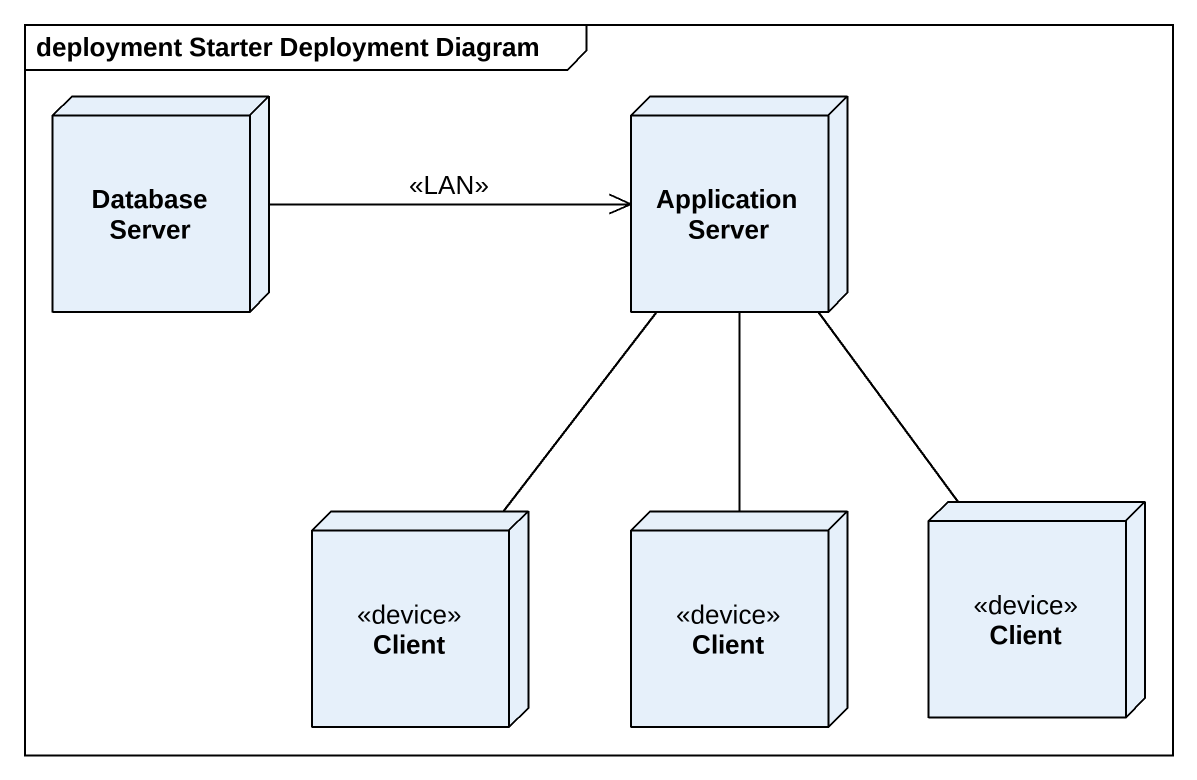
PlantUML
@startuml
mainframe deployment Starter Deployment Diagram
node "Database Server" as Database_Server
node "Application Server" as Application_Server
node Client <<device>>
node "Client" as Client_2 <<device>>
node "Client" as Client_3 <<device>>
Database_Server -right-> Application_Server : <<LAN>>
Application_Server -- Client
Application_Server -- Client_2
Application_Server -- Client_3
@enduml
